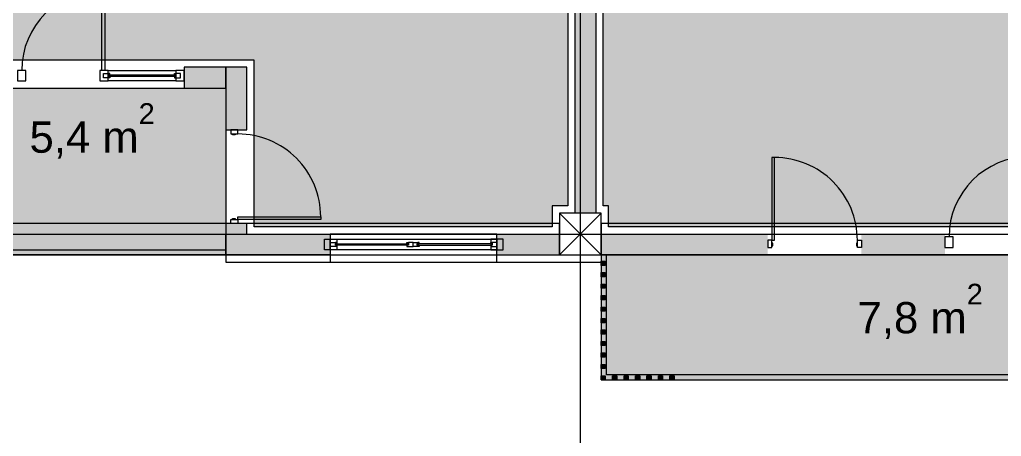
# Model space of a CAD drawing. Header units: metres. Extents: x 476297 to 476657, y 4620828 to 4621206.
# Drawn here: x 476413.08 to 476422.5, y 4621024.65 to 4621028.65 of the extents above; entities that cross this region are included whole.
import ezdxf

# ---------------------------------------------------------------- set-up
doc = ezdxf.new("R2010")
doc.units = ezdxf.units.M
doc.header["$MEASUREMENT"] = 0
for name, color, linetype in [('2D Drafting - General_Pen_No__1', 7, 'Continuous'), ('2D Drafting - General_Pen_No__250_Pen_No__7', 7, 'Continuous'), ('2D Drafting - General_Pen_No__7_Pen_No__7', 7, 'Continuous'), ('Doors_Pen_No__7_Pen_No__7', 7, 'Continuous'), ('G-Anno-Nplt', 7, 'Continuous'), ('Interior - Furniture', 7, 'Continuous'), ('kar-panjara_Pen_No__7_Pen_No__7', 7, 'Continuous'), ('New2D Drafting - General_Pen_No__30_Pen_No__9_Pen_No__9', 7, 'Continuous'), ('NewDoors_Pen_No__7_Pen_No__7', 7, 'Continuous'), ('NewInterior - Furniture', 7, 'Continuous'), ('Newreg_nak', 7, 'Continuous'), ('zoma', 7, 'Continuous'), ('zoma_Pen_No__5', 7, 'Continuous')]:
    doc.layers.add(name, color=color, linetype=linetype)
doc.styles.add('GENERATED_STYLE_1', font='arial.ttf')
doc.styles.add('GENERATED_STYLE_2', font='arial.ttf')
doc.dimstyles.new('GENERATED_STYLE__1', dxfattribs={"dimtxt": 0.2, "dimasz": 0.0644213309708986, "dimexe": 0.18, "dimexo": 0.003, "dimgap": 0.09, "dimtad": 1, "dimtih": 1, "dimtoh": 1, "dimzin": 0, "dimdsep": 46, "dimtxsty": 'GENERATED_STYLE_2', "dimblk": 'ARROWHEAD_2', "dimblk1": 'ARROWHEAD_2', "dimblk2": 'ARROWHEAD_2', "dimcen": 0.09, "dimclrd": 142, "dimclre": 142, "dimclrt": 142, "dimadec": 0, "dimazin": 0, "dimtfac": 1, "dimtdec": 4, "dimtmove": 0, "dimatfit": 3, "dimfxl": 1, "dimtolj": 1, "dimtzin": 0, "dimarcsym": 0})
doc.dimstyles.new('GENERATED_STYLE__8', dxfattribs={"dimtxt": 0.15, "dimasz": 0.0644213309708986, "dimexe": 0.18, "dimexo": 0.003, "dimgap": 0.09, "dimtad": 1, "dimtih": 1, "dimtoh": 1, "dimzin": 0, "dimdsep": 46, "dimtxsty": 'GENERATED_STYLE_2', "dimblk": 'ARROWHEAD_2', "dimblk1": 'ARROWHEAD_2', "dimblk2": 'ARROWHEAD_2', "dimcen": 0.09, "dimclrd": 142, "dimclre": 142, "dimclrt": 142, "dimadec": 0, "dimazin": 0, "dimtfac": 1, "dimtdec": 4, "dimtmove": 0, "dimatfit": 3, "dimfxl": 1, "dimtolj": 1, "dimtzin": 0, "dimarcsym": 0})

# ---------------------------------------------------------------- blocks, each defined once
blk = doc.blocks.new('*D251', base_point=(476844.5271483883, 4621385.791044046))
at = {"layer": 'zoma', "color": 142, "linetype": 'Continuous', "lineweight": 0, "transparency": 16777216}
for p, q in [((476390.6802933915, 4621023.557143264), (476390.6313543712, 4621023.472378354)), ((476390.6558238814, 4621023.451187126), (476390.6558238814, 4621023.578334491)), ((476432.4313543711, 4621023.472378354), (476432.4802933914, 4621023.557143264)), ((476432.4558238813, 4621023.451187126), (476432.4558238813, 4621023.578334491)), ((476390.6143738408, 4621023.514760809), (476390.6558238814, 4621023.514760809)), ((476390.6558238814, 4621023.514760809), (476432.4558238813, 4621023.514760809)), ((476432.4558238813, 4621023.514760809), (476432.4972739219, 4621023.514760809))]:
    blk.add_line(p, q, dxfattribs=at)
at = {"layer": 'zoma', "color": 142, "lineweight": 0, "transparency": 16777216, "insert": (476411.2138808873, 4621023.554760809), "char_height": 0.2, "attachment_point": 7, "style": 'GENERATED_STYLE_2'}
blk.add_mtext('\\A1;{\\pql;\\fArial CYR|b0|i0|c204|p34;41,80}', dxfattribs=at)
blk = doc.blocks.new('ARROWHEAD_2')
at = {"color": 0, "linetype": 'Continuous', "lineweight": 0}
for p, q in [((0, 0), (-1, 0)), ((-0.3781315, -0.655), (0.3781315, 0.655))]:
    blk.add_line(p, q, dxfattribs=at)
blk = doc.blocks.new('*D858', base_point=(476844.5271483883, 4621385.791044046))
at = {"layer": 'zoma', "color": 142, "linetype": 'Continuous', "lineweight": 0, "transparency": 16777216}
for p, q in [((476419.9553942683, 4621040.660599425), (476419.9553942683, 4621040.533452061)), ((476421.3553942663, 4621040.660599425), (476421.3553942663, 4621040.533452061)), ((476419.9309247581, 4621040.554643288), (476419.9798637784, 4621040.639408197)), ((476421.3553942663, 4621040.597025743), (476419.9553942683, 4621040.597025743)), ((476421.3309247561, 4621040.554643288), (476421.3798637764, 4621040.639408197)), ((476421.3968443068, 4621040.597025743), (476421.3553942663, 4621040.597025743))]:
    blk.add_line(p, q, dxfattribs=at)
at = {"layer": 'zoma', "color": 142, "lineweight": 0, "transparency": 16777216, "insert": (476420.4558507613, 4621040.627025744), "char_height": 0.15, "attachment_point": 7, "style": 'GENERATED_STYLE_2'}
blk.add_mtext('\\A1;{\\pql;\\fArial CYR|b0|i0|c204|p34;1,40}', dxfattribs=at)
blk = doc.blocks.new('*D859', base_point=(476844.5271483883, 4621385.791044046))
at = {"layer": 'zoma', "color": 142, "linetype": 'Continuous', "lineweight": 0, "transparency": 16777216}
for p, q in [((476419.8553942683, 4621040.660599425), (476419.8553942683, 4621040.533452061)), ((476419.9553942683, 4621040.660599425), (476419.9553942683, 4621040.533452061)), ((476419.8309247581, 4621040.554643288), (476419.8798637784, 4621040.639408197)), ((476419.9553942683, 4621040.597025743), (476419.8553942683, 4621040.597025743)), ((476419.9309247581, 4621040.554643288), (476419.9798637784, 4621040.639408197))]:
    blk.add_line(p, q, dxfattribs=at)
blk = doc.blocks.new('*D860', base_point=(476844.5271483883, 4621385.791044046))
at = {"layer": 'zoma', "color": 142, "linetype": 'Continuous', "lineweight": 0, "transparency": 16777216}
for p, q in [((476418.4553941278, 4621040.660599425), (476418.4553941278, 4621040.533452061)), ((476419.8553942683, 4621040.660599425), (476419.8553942683, 4621040.533452061)), ((476418.4553941278, 4621040.597025743), (476418.4139440872, 4621040.597025743)), ((476418.4798636379, 4621040.639408197), (476418.4309246176, 4621040.554643288)), ((476419.8553942683, 4621040.597025743), (476418.4553941278, 4621040.597025743)), ((476419.8309247581, 4621040.554643288), (476419.8798637784, 4621040.639408197))]:
    blk.add_line(p, q, dxfattribs=at)
at = {"layer": 'zoma', "color": 142, "lineweight": 0, "transparency": 16777216, "char_height": 0.15, "attachment_point": 7, "style": 'GENERATED_STYLE_2'}
for s, insert in [('\\A1;{\\pql;\\fArial CYR|b0|i0|c204|p34;0,10}', (476419.7058507623, 4621040.837025752)), ('\\A1;{\\pql;\\fArial CYR|b0|i0|c204|p34;1,40}', (476418.9558506921, 4621040.627025744))]:
    blk.add_mtext(s, dxfattribs=dict(at, insert=insert))
blk = doc.blocks.new('*D864', base_point=(476844.5271483883, 4621385.791044046))
at = {"layer": 'zoma', "color": 142, "linetype": 'Continuous', "lineweight": 0, "transparency": 16777216}
for p, q in [((476419.9309247581, 4621078.289655928), (476419.9798637784, 4621078.374420837)), ((476419.9553942683, 4621078.395612065), (476419.9553942683, 4621078.268464701)), ((476421.3309247561, 4621078.289655928), (476421.3798637764, 4621078.374420837)), ((476421.3553942663, 4621078.395612065), (476421.3553942663, 4621078.268464701)), ((476421.3553942663, 4621078.332038383), (476419.9553942683, 4621078.332038383)), ((476421.3968443068, 4621078.332038383), (476421.3553942663, 4621078.332038383))]:
    blk.add_line(p, q, dxfattribs=at)
at = {"layer": 'zoma', "color": 142, "lineweight": 0, "transparency": 16777216, "insert": (476420.4558507613, 4621078.362038384), "char_height": 0.15, "attachment_point": 7, "style": 'GENERATED_STYLE_2'}
blk.add_mtext('\\A1;{\\pql;\\fArial CYR|b0|i0|c204|p34;1,40}', dxfattribs=at)
blk = doc.blocks.new('*D865', base_point=(476844.5271483883, 4621385.791044046))
at = {"layer": 'zoma', "color": 142, "linetype": 'Continuous', "lineweight": 0, "transparency": 16777216}
for p, q in [((476419.8309247581, 4621078.289655928), (476419.8798637784, 4621078.374420837)), ((476419.8553942683, 4621078.395612065), (476419.8553942683, 4621078.268464701)), ((476419.9309247581, 4621078.289655928), (476419.9798637784, 4621078.374420837)), ((476419.9553942683, 4621078.395612065), (476419.9553942683, 4621078.268464701)), ((476419.9553942683, 4621078.332038383), (476419.8553942683, 4621078.332038383))]:
    blk.add_line(p, q, dxfattribs=at)
blk = doc.blocks.new('*D866', base_point=(476844.5271483883, 4621385.791044046))
at = {"layer": 'zoma', "color": 142, "linetype": 'Continuous', "lineweight": 0, "transparency": 16777216}
for p, q in [((476418.4798636379, 4621078.374420837), (476418.4309246176, 4621078.289655928)), ((476418.4553941278, 4621078.395612065), (476418.4553941278, 4621078.268464701)), ((476419.8309247581, 4621078.289655928), (476419.8798637784, 4621078.374420837)), ((476419.8553942683, 4621078.395612065), (476419.8553942683, 4621078.268464701)), ((476418.4553941278, 4621078.332038383), (476418.4139440872, 4621078.332038383)), ((476419.8553942683, 4621078.332038383), (476418.4553941278, 4621078.332038383))]:
    blk.add_line(p, q, dxfattribs=at)
at = {"layer": 'zoma', "color": 142, "lineweight": 0, "transparency": 16777216, "char_height": 0.15, "attachment_point": 7, "style": 'GENERATED_STYLE_2'}
for s, insert in [('\\A1;{\\pql;\\fArial CYR|b0|i0|c204|p34;0,10}', (476419.7058507623, 4621078.572038393)), ('\\A1;{\\pql;\\fArial CYR|b0|i0|c204|p34;1,40}', (476418.9558506921, 4621078.362038384))]:
    blk.add_mtext(s, dxfattribs=dict(at, insert=insert))
blk = doc.blocks.new('*D870', base_point=(476844.5271483883, 4621385.791044046))
at = {"layer": 'zoma', "color": 142, "linetype": 'Continuous', "lineweight": 0, "transparency": 16777216}
for p, q in [((476419.9553942683, 4621116.123584325), (476419.9553942683, 4621115.996436962)), ((476421.3553942663, 4621116.123584325), (476421.3553942663, 4621115.996436962)), ((476419.9309247581, 4621116.017628189), (476419.9798637784, 4621116.102393098)), ((476421.3553942663, 4621116.060010644), (476419.9553942683, 4621116.060010644)), ((476421.3309247561, 4621116.017628189), (476421.3798637764, 4621116.102393098)), ((476421.3968443068, 4621116.060010644), (476421.3553942663, 4621116.060010644))]:
    blk.add_line(p, q, dxfattribs=at)
at = {"layer": 'zoma', "color": 142, "lineweight": 0, "transparency": 16777216, "insert": (476420.4558507613, 4621116.090010645), "char_height": 0.15, "attachment_point": 7, "style": 'GENERATED_STYLE_2'}
blk.add_mtext('\\A1;{\\pql;\\fArial CYR|b0|i0|c204|p34;1,40}', dxfattribs=at)
blk = doc.blocks.new('*D871', base_point=(476844.5271483883, 4621385.791044046))
at = {"layer": 'zoma', "color": 142, "linetype": 'Continuous', "lineweight": 0, "transparency": 16777216}
for p, q in [((476419.8553942683, 4621116.123584325), (476419.8553942683, 4621115.996436962)), ((476419.9553942683, 4621116.123584325), (476419.9553942683, 4621115.996436962)), ((476419.8309247581, 4621116.017628189), (476419.8798637784, 4621116.102393098)), ((476419.9553942683, 4621116.060010644), (476419.8553942683, 4621116.060010644)), ((476419.9309247581, 4621116.017628189), (476419.9798637784, 4621116.102393098))]:
    blk.add_line(p, q, dxfattribs=at)
blk = doc.blocks.new('*D872', base_point=(476844.5271483883, 4621385.791044046))
at = {"layer": 'zoma', "color": 142, "linetype": 'Continuous', "lineweight": 0, "transparency": 16777216}
for p, q in [((476418.4553941278, 4621116.123584325), (476418.4553941278, 4621115.996436962)), ((476419.8553942683, 4621116.123584325), (476419.8553942683, 4621115.996436962)), ((476418.4553941278, 4621116.060010644), (476418.4139440872, 4621116.060010644)), ((476418.4798636379, 4621116.102393098), (476418.4309246176, 4621116.017628189)), ((476419.8553942683, 4621116.060010644), (476418.4553941278, 4621116.060010644)), ((476419.8309247581, 4621116.017628189), (476419.8798637784, 4621116.102393098))]:
    blk.add_line(p, q, dxfattribs=at)
at = {"layer": 'zoma', "color": 142, "lineweight": 0, "transparency": 16777216, "char_height": 0.15, "attachment_point": 7, "style": 'GENERATED_STYLE_2'}
for s, insert in [('\\A1;{\\pql;\\fArial CYR|b0|i0|c204|p34;0,10}', (476419.7058507623, 4621116.300010653)), ('\\A1;{\\pql;\\fArial CYR|b0|i0|c204|p34;1,40}', (476418.9558506921, 4621116.090010645))]:
    blk.add_mtext(s, dxfattribs=dict(at, insert=insert))

msp = doc.modelspace()

# ---------------------------------------------------------------- hatches: boundary and pattern name
at = {"layer": '2D Drafting - General_Pen_No__250_Pen_No__7', "linetype": 'Continuous', "lineweight": 0}
for points in [[(476418.4063038708, 4621026.792611192), (476418.4063029916, 4621033.042611201), (476418.6063029768, 4621033.042611229), (476418.606303856, 4621026.79261122)], [(476414.6558214714, 4621028.1925502), (476414.6558214995, 4621027.992550207), (476415.0558290342, 4621027.992550263), (476415.055829006, 4621028.192550257)], [(476415.055829006, 4621028.192550257), (476415.0558290905, 4621027.592535313), (476415.2558290916, 4621027.592535342), (476415.2558290071, 4621028.192550285)], [(476415.2558292181, 4621026.692537103), (476415.055829217, 4621026.692537074), (476415.0558292311, 4621026.592554461), (476415.2558292322, 4621026.59255449)], [(476416.0558274789, 4621026.592554602), (476416.0558275071, 4621026.392554601), (476415.0558292592, 4621026.39255446), (476415.0558292311, 4621026.592554461)], [(476417.6558292896, 4621026.592614006), (476417.6558293177, 4621026.392614005), (476418.2558293177, 4621026.39261409), (476418.2558292896, 4621026.592614091)], [(476420.2541875896, 4621026.392614371), (476418.6558293178, 4621026.392614147), (476418.6558292896, 4621026.592614148), (476420.2541875615, 4621026.592614372)], [(476421.9541928418, 4621026.592614612), (476421.9541928699, 4621026.39261461), (476421.1541875837, 4621026.392614498), (476421.1541875556, 4621026.592614499)]]:
    msp.add_hatch(color=7, dxfattribs=at).paths.add_polyline_path(points)
at = {"layer": 'G-Anno-Nplt', "linetype": 'Continuous', "lineweight": 0}
for color, points in [(167, [(476425.2558283369, 4621033.692612145), (476425.1558283319, 4621033.692612131), (476425.1558283665, 4621033.447028145), (476425.0858283503, 4621033.447028136), (476425.0858283818, 4621033.222612211), (476425.1858283869, 4621033.222612226), (476425.1858294068, 4621026.862612169), (476425.0858292927, 4621026.862612155), (476425.0858293207, 4621026.663461317), (476418.725829264, 4621026.663460422), (476418.725829236, 4621026.862721651), (476418.676303866, 4621026.862721643), (476418.6763030065, 4621032.972611239), (476421.076063284, 4621032.972611576), (476421.0760629886, 4621035.072611677), (476422.2260629823, 4621035.07261184), (476422.2260629724, 4621035.142611729), (476424.5155366089, 4621035.14261205), (476424.5152630752, 4621034.74261203), (476425.2558281892, 4621034.742612135)]), (167, [(476411.7258292907, 4621034.63242548), (476412.1258292528, 4621034.63242548), (476412.1258292528, 4621035.072613426), (476418.3363039347, 4621035.072613426), (476418.3363039347, 4621033.862613163), (476418.2358292082, 4621033.862613163), (476418.2358292082, 4621033.474590586), (476418.0058292833, 4621033.474590586), (476418.0058292833, 4621032.752423064), (476418.406500574, 4621032.752423189), (476418.406500574, 4621030.836227174), (476418.3363039347, 4621030.836227174), (476418.3363040601, 4621026.862613139), (476418.1858293227, 4621026.862613139), (476418.1858293227, 4621026.662671368), (476415.3258291995, 4621026.662671368), (476415.3258291995, 4621028.262550158), (476411.7258292907, 4621028.262550158), (476411.7258292907, 4621033.222613148), (476411.8258291873, 4621033.222613148), (476411.8258291873, 4621033.762613141), (476411.7258292907, 4621033.762613141)]), (46, [(476418.6558293178, 4621026.392615138), (476418.6558296554, 4621025.192615138), (476425.1558296554, 4621025.192616967), (476425.1558293178, 4621026.392616966)])]:
    msp.add_hatch(color=color, dxfattribs=at).paths.add_polyline_path(points)
at = {"layer": 'New2D Drafting - General_Pen_No__30_Pen_No__9_Pen_No__9', "linetype": 'Continuous', "lineweight": 0}
for points in [[(476418.6558293347, 4621026.332615138), (476418.6958293347, 4621026.332615149), (476418.695829346, 4621026.292615149), (476418.655829346, 4621026.292615138)], [(476418.6558293657, 4621026.222615139), (476418.6958293656, 4621026.22261515), (476418.6958293769, 4621026.18261515), (476418.6558293769, 4621026.182615139)], [(476418.6558293966, 4621026.112615138), (476418.6958293966, 4621026.112615149), (476418.6958294078, 4621026.072615149), (476418.6558294079, 4621026.072615138)], [(476418.6558294275, 4621026.002615138), (476418.6958294276, 4621026.002615149), (476418.6958294388, 4621025.962615149), (476418.6558294388, 4621025.962615138)], [(476418.6558294585, 4621025.892615138), (476418.6958294585, 4621025.89261515), (476418.6958294698, 4621025.85261515), (476418.6558294697, 4621025.852615139)], [(476418.6558294895, 4621025.782615138), (476418.6958294894, 4621025.782615149), (476418.6958295007, 4621025.742615149), (476418.6558295007, 4621025.742615138)], [(476418.6558295204, 4621025.672615138), (476418.6958295204, 4621025.672615149), (476418.6958295316, 4621025.632615149), (476418.6558295317, 4621025.632615138)], [(476418.6558295513, 4621025.562615138), (476418.6958295513, 4621025.56261515), (476418.6958295626, 4621025.52261515), (476418.6558295626, 4621025.522615138)], [(476418.6558295823, 4621025.452615138), (476418.6958295823, 4621025.452615149), (476418.6958295935, 4621025.412615149), (476418.6558295935, 4621025.412615138)], [(476418.6558296132, 4621025.342615138), (476418.6958296133, 4621025.342615149), (476418.6958296245, 4621025.302615149), (476418.6558296245, 4621025.302615138)], [(476418.6558296554, 4621025.192615138), (476418.6558296442, 4621025.232615137), (476418.6958296442, 4621025.23261515), (476418.6958296555, 4621025.19261515)], [(476418.7658296555, 4621025.192615169), (476418.7658296442, 4621025.232615169), (476418.8058296443, 4621025.23261518), (476418.8058296555, 4621025.19261518)], [(476418.8758296555, 4621025.1926152), (476418.8758296443, 4621025.2326152), (476418.9158296442, 4621025.232615211), (476418.9158296555, 4621025.192615211)], [(476418.9858296555, 4621025.192615231), (476418.9858296443, 4621025.232615231), (476419.0258296443, 4621025.232615242), (476419.0258296555, 4621025.192615242)], [(476419.0958296555, 4621025.192615261), (476419.0958296443, 4621025.232615261), (476419.1358296443, 4621025.232615273), (476419.1358296556, 4621025.192615273)], [(476419.2058296556, 4621025.192615293), (476419.2058296443, 4621025.232615293), (476419.2458296444, 4621025.232615304), (476419.2458296556, 4621025.192615304)], [(476419.3158296556, 4621025.192615324), (476419.3158296443, 4621025.232615324), (476419.3558296444, 4621025.232615335), (476419.3558296557, 4621025.192615335)]]:
    msp.add_hatch(color=255, dxfattribs=at).paths.add_polyline_path(points)
at = {"layer": 'NewInterior - Furniture', "linetype": 'Continuous', "lineweight": 0}
msp.add_hatch(color=46, dxfattribs=at).paths.add_polyline_path([(476415.0558290342, 4621027.992550263), (476415.0558292592, 4621026.392613633), (476411.7558293178, 4621026.392613169), (476411.7558292615, 4621026.792553945), (476411.6558292626, 4621026.79255393), (476411.6558290938, 4621027.992549784)])

# ---------------------------------------------------------------- linework, layer by layer
at = {"layer": '2D Drafting - General_Pen_No__1', "color": 7, "linetype": 'Continuous', "lineweight": 0}
for p, q in [((476418.6558292896, 4621026.392613141), (476418.2558292896, 4621026.79261314)), ((476418.2558292896, 4621026.392613141), (476418.6558292896, 4621026.79261314))]:
    msp.add_line(p, q, dxfattribs=at)
at = {"layer": '2D Drafting - General_Pen_No__1', "color": 7, "linetype": 'Continuous', "lineweight": 0, "flags": 128}
for points in [[(476418.2558292896, 4621026.392613141), (476418.6558292896, 4621026.392613141), (476418.6558292896, 4621026.79261314), (476418.2558292896, 4621026.79261314)], [(476411.7558292897, 4621026.392613141), (476418.2558292896, 4621026.392613141), (476418.2558292896, 4621026.692613141), (476411.7558292897, 4621026.692613141)], [(476418.6558292896, 4621026.392613141), (476425.1558292896, 4621026.392613141), (476425.1558292896, 4621026.692613141), (476418.6558292896, 4621026.692613141)]]:
    msp.add_lwpolyline(points, close=True, dxfattribs=at)
at = {"layer": '2D Drafting - General_Pen_No__250_Pen_No__7', "color": 7, "linetype": 'Continuous', "lineweight": 0, "flags": 128}
for points in [[(476418.4063038708, 4621026.792611192), (476418.4063029916, 4621033.042611201), (476418.6063029768, 4621033.042611229), (476418.606303856, 4621026.79261122)], [(476414.6558214714, 4621028.1925502), (476414.6558214995, 4621027.992550207), (476415.0558290342, 4621027.992550263), (476415.055829006, 4621028.192550257)], [(476415.055829006, 4621028.192550257), (476415.0558290905, 4621027.592535313), (476415.2558290916, 4621027.592535342), (476415.2558290071, 4621028.192550285)], [(476415.2558292181, 4621026.692537103), (476415.055829217, 4621026.692537074), (476415.0558292311, 4621026.592554461), (476415.2558292322, 4621026.59255449)], [(476416.0558274789, 4621026.592554602), (476416.0558275071, 4621026.392554601), (476415.0558292592, 4621026.39255446), (476415.0558292311, 4621026.592554461)]]:
    msp.add_lwpolyline(points, close=True, dxfattribs=at)
at = {"layer": '2D Drafting - General_Pen_No__7_Pen_No__7', "color": 7, "linetype": 'Continuous', "lineweight": 0, "flags": 128}
msp.add_lwpolyline([(476414.575825934, 4621028.062759308), (476413.9258259344, 4621028.062787933), (476413.9258303356, 4621028.162727029), (476414.5758303352, 4621028.162698403)], close=True, dxfattribs=at)
at = {"layer": '2D Drafting - General_Pen_No__7_Pen_No__7', "color": 7, "linetype": 'Continuous', "lineweight": 0}
for centre, radius, start, end in [((476413.866141434, 4621028.162740055), 0.7703111107998925, 89.99747673346768, 179.9942971049929), ((476415.1704969297, 4621026.758713113), 0.7943111053034796, 359.9985231770783, 90.0002047039145), ((476420.3203653475, 4621026.532738681), 0.7943111053030929, 359.9998114154793, 90.0014929423566), ((476422.764508359, 4621026.564881286), 0.7703111108000062, 89.99747673347612, 179.9942971049844)]:
    msp.add_arc(centre, radius, start, end, dxfattribs=at)
at = {"layer": 'Doors_Pen_No__7_Pen_No__7', "color": 7, "linetype": 'Continuous', "lineweight": 0, "flags": 128}
for points in [[(476413.8928081007, 4621028.162738882), (476413.8661414341, 4621028.162740056), (476413.866175358, 4621028.933051167), (476413.8928420246, 4621028.933049993)], [(476415.1027617785, 4621027.592537075), (476415.1027607584, 4621027.553025964), (476415.1704940909, 4621027.553024218), (476415.17049511, 4621027.59253533)], [(476415.1171605302, 4621027.544136704), (476415.1171607595, 4621027.553025592), (476415.1438274266, 4621027.553024906), (476415.1438271973, 4621027.544136017)], [(476420.2936986812, 4621026.532737985), (476420.3203653476, 4621026.532738681), (476420.3203446503, 4621027.327049784), (476420.2936779839, 4621027.327049091)], [(476415.102761891, 4621026.692537081), (476415.1027629093, 4621026.732048191), (476415.1704962417, 4621026.732046447), (476415.1704952226, 4621026.692535335)], [(476415.1171629094, 4621026.73204782), (476415.1171631387, 4621026.740936709), (476415.1438298048, 4621026.740936023), (476415.1438295737, 4621026.732047133)], [(476415.1704962417, 4621026.732046447), (476415.1704969296, 4621026.758713113), (476415.9648080338, 4621026.75869264), (476415.9648073478, 4621026.732025973)], [(476420.2541893344, 4621026.465003624), (476420.2937004446, 4621026.465004653), (476420.2936986812, 4621026.532737985), (476420.25418757, 4621026.532736955)], [(476421.1541893284, 4621026.465003764), (476421.1146782172, 4621026.465002733), (476421.1146764527, 4621026.532736066), (476421.154187564, 4621026.532737096)], [(476420.2937000701, 4621026.479404652), (476420.3025889582, 4621026.479404884), (476420.3025882648, 4621026.506071551), (476420.2936993748, 4621026.506071317)], [(476421.1057889535, 4621026.479402502), (476421.1146778418, 4621026.479402734), (476421.1146771472, 4621026.506069401), (476421.1057882581, 4621026.506069169)]]:
    msp.add_lwpolyline(points, close=True, dxfattribs=at)
at = {"layer": 'G-Anno-Nplt', "color": 7, "linetype": 'Continuous', "lineweight": 0, "flags": 128}
for points in [[(476425.2558283369, 4621033.692612145), (476425.1558283319, 4621033.692612131), (476425.1558283665, 4621033.447028145), (476425.0858283503, 4621033.447028136), (476425.0858283818, 4621033.222612211), (476425.1858283869, 4621033.222612226), (476425.1858294068, 4621026.862612169), (476425.0858292927, 4621026.862612155), (476425.0858293207, 4621026.663461317), (476418.725829264, 4621026.663460422), (476418.725829236, 4621026.862721651), (476418.676303866, 4621026.862721643), (476418.6763030065, 4621032.972611239), (476421.076063284, 4621032.972611576), (476421.0760629886, 4621035.072611677), (476422.2260629823, 4621035.07261184), (476422.2260629724, 4621035.142611729), (476424.5155366089, 4621035.14261205), (476424.5152630752, 4621034.74261203), (476425.2558281892, 4621034.742612135)], [(476411.7258292907, 4621034.63242548), (476412.1258292528, 4621034.63242548), (476412.1258292528, 4621035.072613426), (476418.3363039347, 4621035.072613426), (476418.3363039347, 4621033.862613163), (476418.2358292082, 4621033.862613163), (476418.2358292082, 4621033.474590586), (476418.0058292833, 4621033.474590586), (476418.0058292833, 4621032.752423064), (476418.406500574, 4621032.752423189), (476418.406500574, 4621030.836227174), (476418.3363039347, 4621030.836227174), (476418.3363040601, 4621026.862613139), (476418.1858293227, 4621026.862613139), (476418.1858293227, 4621026.662671368), (476415.3258291995, 4621026.662671368), (476415.3258291995, 4621028.262550158), (476411.7258292907, 4621028.262550158), (476411.7258292907, 4621033.222613148), (476411.8258291873, 4621033.222613148), (476411.8258291873, 4621033.762613141), (476411.7258292907, 4621033.762613141)], [(476418.6558293178, 4621026.392615138), (476418.6558296554, 4621025.192615138), (476425.1558296554, 4621025.192616967), (476425.1558293178, 4621026.392616966)]]:
    msp.add_lwpolyline(points, close=True, dxfattribs=at)
at = {"layer": 'kar-panjara_Pen_No__7_Pen_No__7', "color": 7, "linetype": 'Continuous', "lineweight": 0, "flags": 128}
for points in [[(476413.0558259347, 4621028.062808092), (476413.1358259346, 4621028.062804569), (476413.1358303385, 4621028.162804568), (476413.0558303387, 4621028.16280809)], [(476413.8458259317, 4621028.062730552), (476413.9258259317, 4621028.062727029), (476413.9258303356, 4621028.162727029), (476413.8458303356, 4621028.162730552)], [(476413.8808290145, 4621028.132729011), (476413.9258290144, 4621028.132727029), (476413.9258283539, 4621028.117727029), (476413.9258279135, 4621028.107727028), (476413.9408279134, 4621028.107726368), (476413.9408272529, 4621028.092726368), (476413.8808272529, 4621028.092729011)], [(476413.9408290144, 4621028.132726368), (476413.9258290144, 4621028.132727029), (476413.9258283539, 4621028.117727029), (476413.9408283539, 4621028.117726369)], [(476414.6208290141, 4621028.132696422), (476414.5758290141, 4621028.132698403), (476414.5758283535, 4621028.117698403), (476414.5758279131, 4621028.107698402), (476414.5608279132, 4621028.107699064), (476414.5608272526, 4621028.092699064), (476414.6208272525, 4621028.092696422)], [(476414.5608290142, 4621028.132699064), (476414.5758290141, 4621028.132698403), (476414.5758283535, 4621028.117698403), (476414.5608283536, 4621028.117699064)], [(476414.575825934, 4621028.062759308), (476414.655825934, 4621028.062755785), (476414.6558303378, 4621028.162755784), (476414.5758303379, 4621028.162759306)], [(476414.5758283535, 4621028.117698403), (476413.9258283539, 4621028.117727029), (476413.9258279135, 4621028.107727028), (476414.5758279131, 4621028.107698402)], [(476416.1212574691, 4621026.442528043), (476416.0012574691, 4621026.442528024), (476416.001257454, 4621026.542528026), (476416.1212574539, 4621026.542528044)], [(476416.055827486, 4621026.542527013), (476417.6558292966, 4621026.542472045), (476417.6558293119, 4621026.442527255), (476416.0558275011, 4621026.442582224)], [(476417.5961547522, 4621026.442528266), (476417.7161547522, 4621026.442528284), (476417.7161547371, 4621026.542528285), (476417.5961547371, 4621026.542528267)], [(476421.9541928598, 4621026.464949322), (476422.0341928595, 4621026.464945799), (476422.0341972635, 4621026.564945797), (476421.9541972636, 4621026.564949321)], [(476416.0558274901, 4621026.51241192), (476416.1062574584, 4621026.512411928), (476416.1062574607, 4621026.497411928), (476416.1062574622, 4621026.487411927), (476416.1212574622, 4621026.487411928), (476416.1212574646, 4621026.47241193), (476416.0558274962, 4621026.47241192)], [(476416.1212574585, 4621026.51241193), (476416.1062574584, 4621026.512411928), (476416.1062574607, 4621026.497411928), (476416.1212574607, 4621026.49741193)], [(476416.1062574607, 4621026.497411928), (476416.8062574607, 4621026.497412033), (476416.8062574622, 4621026.487412032), (476416.1062574622, 4621026.487411927)], [(476416.8512574585, 4621026.51241204), (476416.8062574585, 4621026.512412033), (476416.8062574607, 4621026.497412033), (476416.8062574622, 4621026.487412032), (476416.7912574622, 4621026.48741203), (476416.7912574646, 4621026.472412031), (476416.8512574646, 4621026.47241204)], [(476416.7912574585, 4621026.512412031), (476416.8062574585, 4621026.512412033), (476416.8062574607, 4621026.497412033), (476416.7912574608, 4621026.497412032)], [(476416.8512574585, 4621026.51241204), (476416.8962574585, 4621026.512412047), (476416.8962574607, 4621026.497412047), (476416.8962574622, 4621026.487412047), (476416.9112574622, 4621026.487412049), (476416.9112574646, 4621026.472412049), (476416.8512574646, 4621026.47241204)], [(476417.6108293034, 4621026.497412155), (476416.8869890543, 4621026.497412046), (476416.8869890558, 4621026.487412046), (476417.610829305, 4621026.487412154)], [(476416.9112574585, 4621026.512412049), (476416.8962574585, 4621026.512412047), (476416.8962574607, 4621026.497412047), (476416.9112574608, 4621026.497412049)], [(476417.5961547417, 4621026.512412153), (476417.6108293012, 4621026.512412155), (476417.6108293034, 4621026.497412155), (476417.5961547439, 4621026.497412154)], [(476417.6558293012, 4621026.512412162), (476417.6108293012, 4621026.512412155), (476417.6108293034, 4621026.497412155), (476417.610829305, 4621026.487412154), (476417.5961547454, 4621026.487412152), (476417.5961547477, 4621026.472412153), (476417.6558293073, 4621026.472412162)]]:
    msp.add_lwpolyline(points, close=True, dxfattribs=at)
at = {"layer": 'New2D Drafting - General_Pen_No__30_Pen_No__9_Pen_No__9', "color": 7, "linetype": 'Continuous', "lineweight": 0, "flags": 128}
for points in [[(476418.6558293347, 4621026.332615138), (476418.6958293347, 4621026.332615149), (476418.695829346, 4621026.292615149), (476418.655829346, 4621026.292615138)], [(476418.6558293657, 4621026.222615139), (476418.6958293656, 4621026.22261515), (476418.6958293769, 4621026.18261515), (476418.6558293769, 4621026.182615139)], [(476418.6558293966, 4621026.112615138), (476418.6958293966, 4621026.112615149), (476418.6958294078, 4621026.072615149), (476418.6558294079, 4621026.072615138)], [(476418.6558294275, 4621026.002615138), (476418.6958294276, 4621026.002615149), (476418.6958294388, 4621025.962615149), (476418.6558294388, 4621025.962615138)], [(476418.6558294585, 4621025.892615138), (476418.6958294585, 4621025.89261515), (476418.6958294698, 4621025.85261515), (476418.6558294697, 4621025.852615139)], [(476418.6558294895, 4621025.782615138), (476418.6958294894, 4621025.782615149), (476418.6958295007, 4621025.742615149), (476418.6558295007, 4621025.742615138)], [(476418.6558295204, 4621025.672615138), (476418.6958295204, 4621025.672615149), (476418.6958295316, 4621025.632615149), (476418.6558295317, 4621025.632615138)], [(476418.6558295513, 4621025.562615138), (476418.6958295513, 4621025.56261515), (476418.6958295626, 4621025.52261515), (476418.6558295626, 4621025.522615138)], [(476418.6558295823, 4621025.452615138), (476418.6958295823, 4621025.452615149), (476418.6958295935, 4621025.412615149), (476418.6558295935, 4621025.412615138)], [(476418.6558296132, 4621025.342615138), (476418.6958296133, 4621025.342615149), (476418.6958296245, 4621025.302615149), (476418.6558296245, 4621025.302615138)], [(476418.6558296554, 4621025.192615138), (476418.6558296442, 4621025.232615137), (476418.6958296442, 4621025.23261515), (476418.6958296555, 4621025.19261515)], [(476418.7658296555, 4621025.192615169), (476418.7658296442, 4621025.232615169), (476418.8058296443, 4621025.23261518), (476418.8058296555, 4621025.19261518)], [(476418.8758296555, 4621025.1926152), (476418.8758296443, 4621025.2326152), (476418.9158296442, 4621025.232615211), (476418.9158296555, 4621025.192615211)], [(476418.9858296555, 4621025.192615231), (476418.9858296443, 4621025.232615231), (476419.0258296443, 4621025.232615242), (476419.0258296555, 4621025.192615242)], [(476419.0958296555, 4621025.192615261), (476419.0958296443, 4621025.232615261), (476419.1358296443, 4621025.232615273), (476419.1358296556, 4621025.192615273)], [(476419.2058296556, 4621025.192615293), (476419.2058296443, 4621025.232615293), (476419.2458296444, 4621025.232615304), (476419.2458296556, 4621025.192615304)], [(476419.3158296556, 4621025.192615324), (476419.3158296443, 4621025.232615324), (476419.3558296444, 4621025.232615335), (476419.3558296557, 4621025.192615335)]]:
    msp.add_lwpolyline(points, close=True, dxfattribs=at)
at = {"layer": 'NewDoors_Pen_No__7_Pen_No__7', "color": 7, "linetype": 'Continuous', "lineweight": 0, "flags": 128}
for points in [[(476412.3461426065, 4621026.441737763), (476415.055815466, 4621026.441738144)], [(476424.4558297156, 4621025.242615897), (476418.7058296342, 4621025.242615089), (476418.7058294725, 4621026.392614147)]]:
    msp.add_lwpolyline(points, dxfattribs=at)
at = {"layer": 'NewInterior - Furniture', "color": 7, "linetype": 'Continuous', "lineweight": 0, "flags": 128}
msp.add_lwpolyline([(476415.0558290342, 4621027.992550263), (476415.0558292592, 4621026.392613633), (476411.7558293178, 4621026.392613169), (476411.7558292615, 4621026.792553945), (476411.6558292626, 4621026.79255393), (476411.6558290938, 4621027.992549784)], close=True, dxfattribs=at)
at = {"layer": 'Newreg_nak', "color": 7, "linetype": 'Continuous', "lineweight": 0, "flags": 128}
msp.add_lwpolyline([(476416.0558274789, 4621026.592554602), (476416.0558275169, 4621026.322532526), (476417.6558293276, 4621026.322532752), (476417.6558292896, 4621026.592554827)], close=True, dxfattribs=at)
msp.add_lwpolyline([(476415.0558292592, 4621026.39255446), (476415.0558292789, 4621026.322740373), (476418.655828471, 4621026.322610187)], dxfattribs=at)
msp.add_lwpolyline([(476415.0558292592, 4621026.39255446), (476415.0558292789, 4621026.322740373), (476418.655828471, 4621026.322610187)], dxfattribs=at)
at = {"layer": 'zoma_Pen_No__5', "color": 5, "linetype": 'Continuous', "lineweight": 0}
for p, q in [((476418.4558292896, 4621047.602210089), (476418.4558292896, 4621022.891404043)), ((476386.7752786241, 4621026.59261314), (476436.6616595, 4621026.59261314)), ((476386.7752786241, 4621026.59261314), (476436.6616595, 4621026.59261314))]:
    msp.add_line(p, q, dxfattribs=at)

# ---------------------------------------------------------------- texts
at = {"layer": 'G-Anno-Nplt', "color": 7, "lineweight": 0, "insert": (476421.1164145248, 4621025.58473599), "char_height": 0.3, "attachment_point": 7, "style": 'GENERATED_STYLE_1'}
msp.add_mtext('{\\fArial|b0|i0|c0|p34;7,8 m{\\H0.66x;\\S2^  ;}}', dxfattribs=at)
at = {"layer": 'Interior - Furniture', "color": 7, "lineweight": 0, "insert": (476413.1704834333, 4621027.317105274), "char_height": 0.3, "attachment_point": 7, "style": 'GENERATED_STYLE_2'}
msp.add_mtext('{\\fArial CYR|b0|i0|c204|p34;5,4 m{\\H0.66x;\\S2^  ;}}', dxfattribs=at)

# ---------------------------------------------------------------- dimensions: what is measured, and where the dimension line sits
at = {"layer": 'zoma', "color": 142, "linetype": 'Continuous', "lineweight": 0}
for base, p1, p2, picture, middle in [((476418.4553941278, 4621116.060010644), (476419.8553942683, 4620877.218683803), (476418.4553941278, 4620878.96576142), '*D872', (476419.1506744421, 4621116.165010645)), ((476419.8553942683, 4621116.060010644), (476419.9553942683, 4620877.218683803), (476419.8553942683, 4620877.218683803), '*D871', (476419.9006745124, 4621116.375010653)), ((476419.9553942683, 4621116.060010644), (476421.3553942663, 4620877.510483745), (476419.9553942683, 4620877.218683803), '*D870', (476420.6506745113, 4621116.165010645)), ((476418.4553941278, 4621078.332038383), (476419.8553942683, 4620877.218683803), (476418.4553941278, 4620878.96576142), '*D866', (476419.1506744421, 4621078.437038384)), ((476419.8553942683, 4621078.332038383), (476419.9553942683, 4620877.218683803), (476419.8553942683, 4620877.218683803), '*D865', (476419.9006745124, 4621078.647038393)), ((476419.9553942683, 4621078.332038383), (476421.3553942663, 4620877.510483745), (476419.9553942683, 4620877.218683803), '*D864', (476420.6506745113, 4621078.437038384)), ((476418.4553941278, 4621040.597025743), (476419.8553942683, 4620877.218683803), (476418.4553941278, 4620878.96576142), '*D860', (476419.1506744421, 4621040.702025744)), ((476419.8553942683, 4621040.597025743), (476419.9553942683, 4620877.218683803), (476419.8553942683, 4620877.218683803), '*D859', (476419.9006745124, 4621040.912025752)), ((476419.9553942683, 4621040.597025743), (476421.3553942663, 4620877.510483745), (476419.9553942683, 4620877.218683803), '*D858', (476420.6506745113, 4621040.702025744))]:
    dim = msp.add_linear_dim(base=base, p1=p1, p2=p2, angle=180, dimstyle='GENERATED_STYLE__8', dxfattribs=at)
    dim.commit()
    dim.dimension.update_dxf_attribs({"geometry": picture, "text_midpoint": middle, "dimtype": 160})
dim = msp.add_linear_dim(base=(476432.4558238813, 4621023.514760809), p1=(476390.6558238814, 4621025.308009189), p2=(476432.4558238813, 4621025.308009189), dimstyle='GENERATED_STYLE__1', dxfattribs=at)
dim.commit()
dim.dimension.update_dxf_attribs({"geometry": '*D251', "text_midpoint": (476411.5498818855, 4621023.65476081), "dimtype": 160})

doc.saveas('drawing.dxf')
